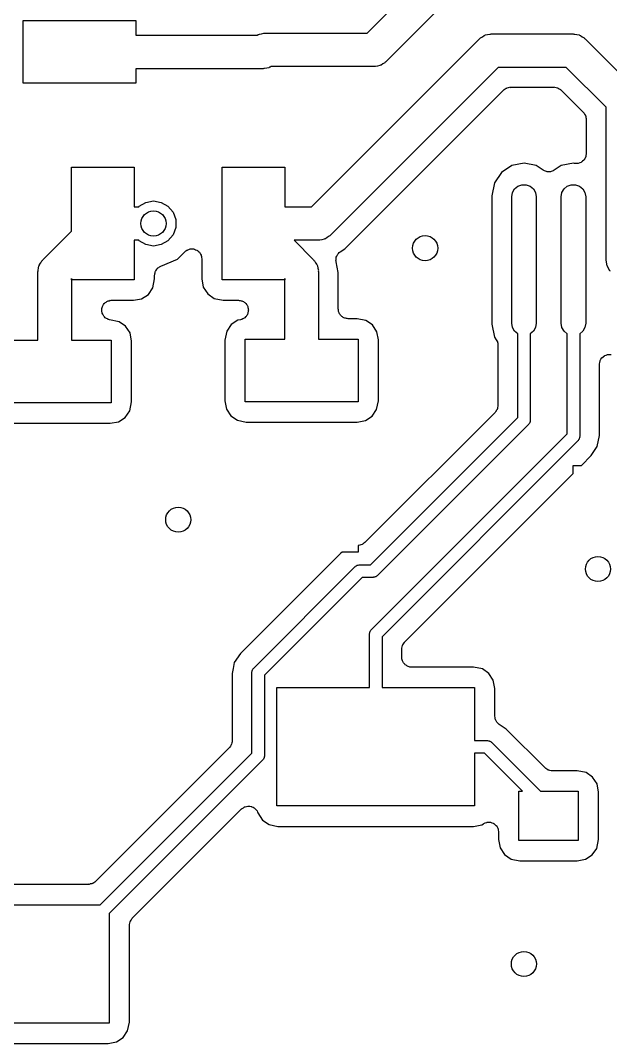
# Model space of a CAD drawing. Extents: x 85 to 210, y -138 to -65.
# Drawn here: x 90.9 to 96.88, y -111.81 to -101.44 of the extents above; entities that cross this region are included whole.
import ezdxf

# ---------------------------------------------------------------- set-up
doc = ezdxf.new("R2010")
doc.units = 0
doc.header["$MEASUREMENT"] = 0
doc.layers.add('BLACK', color=7, linetype='CONTINUOUS')

msp = doc.modelspace()

# ---------------------------------------------------------------- linework, layer by layer
at = {"layer": 'Black'}
for p, q in [((94.4116, -101.571), (94.9033, -101.08)), ((90.9285, -102.079), (90.9285, -101.444)), ((90.9285, -101.444), (92.0715, -101.444)), ((92.0715, -101.444), (92.0715, -101.592)), ((95.0939, -101.37), (94.6023, -101.862)), ((92.0715, -101.592), (93.3016, -101.592)), ((93.3016, -101.592), (93.3082, -101.587)), ((93.3082, -101.587), (93.3154, -101.585)), ((93.3154, -101.585), (93.3219, -101.582)), ((93.3219, -101.582), (93.3438, -101.578)), ((93.3438, -101.578), (93.3652, -101.572)), ((93.3652, -101.572), (93.3727, -101.573)), ((93.3727, -101.573), (93.3801, -101.571)), ((93.3801, -101.571), (94.4116, -101.571)), ((93.8491, -103.33), (95.5493, -101.63)), ((95.5493, -101.63), (95.5554, -101.626)), ((95.5554, -101.626), (95.5602, -101.62)), ((95.5602, -101.62), (95.5795, -101.609)), ((95.5795, -101.609), (95.5977, -101.596)), ((95.5977, -101.596), (95.6049, -101.594)), ((95.6049, -101.594), (95.6114, -101.59)), ((95.6114, -101.59), (95.6332, -101.586)), ((95.6332, -101.586), (95.6547, -101.581)), ((95.6547, -101.581), (95.6621, -101.581)), ((95.6621, -101.581), (95.6695, -101.58)), ((95.6695, -101.58), (96.5, -101.58)), ((96.5, -101.58), (96.5074, -101.581)), ((96.5074, -101.581), (96.5148, -101.581)), ((96.5148, -101.581), (96.5363, -101.586)), ((96.5363, -101.586), (96.5581, -101.59)), ((96.5581, -101.59), (96.5646, -101.594)), ((96.5646, -101.594), (96.5718, -101.596)), ((96.5718, -101.596), (96.59, -101.609)), ((96.59, -101.609), (96.6093, -101.62)), ((96.6093, -101.62), (96.6141, -101.626)), ((96.6141, -101.626), (96.6202, -101.63)), ((96.6202, -101.63), (97.1223, -102.132)), ((94.6023, -101.862), (94.5961, -101.866)), ((93.3595, -101.932), (92.0715, -101.932)), ((92.0715, -101.932), (92.0715, -102.079)), ((93.3668, -101.931), (93.3595, -101.932)), ((93.3743, -101.931), (93.3668, -101.931)), ((93.3957, -101.926), (93.3743, -101.931)), ((93.4176, -101.922), (93.3957, -101.926)), ((93.4241, -101.918), (93.4176, -101.922)), ((93.4313, -101.916), (93.4241, -101.918)), ((93.438, -101.911), (93.4313, -101.916)), ((94.4821, -101.911), (93.438, -101.911)), ((95.7399, -101.92), (94.0397, -103.62)), ((94.4894, -101.91), (94.4821, -101.911)), ((94.4969, -101.911), (94.4894, -101.91)), ((94.5183, -101.905), (94.4969, -101.911)), ((94.5402, -101.901), (94.5183, -101.905)), ((94.5467, -101.897), (94.5402, -101.901)), ((94.5539, -101.895), (94.5467, -101.897)), ((94.5721, -101.883), (94.5539, -101.895)), ((94.5913, -101.872), (94.5721, -101.883)), ((94.5961, -101.866), (94.5913, -101.872)), ((96.4296, -101.92), (95.7399, -101.92)), ((96.8321, -102.323), (96.4296, -101.92)), ((92.0715, -102.079), (90.9285, -102.079)), ((94.1881, -103.755), (95.7935, -102.149)), ((95.7935, -102.149), (95.7971, -102.147)), ((95.7971, -102.147), (95.7999, -102.143)), ((95.7999, -102.143), (95.8112, -102.137)), ((95.8112, -102.137), (95.8219, -102.129)), ((95.8219, -102.129), (95.8262, -102.128)), ((95.8262, -102.128), (95.83, -102.126)), ((95.83, -102.126), (95.8428, -102.124)), ((95.8428, -102.124), (95.8555, -102.12)), ((95.8555, -102.12), (95.8598, -102.121)), ((95.8598, -102.121), (95.8642, -102.12)), ((95.8642, -102.12), (96.3053, -102.12)), ((96.3053, -102.12), (96.3097, -102.121)), ((96.3097, -102.121), (96.314, -102.12)), ((96.314, -102.12), (96.3267, -102.124)), ((96.3267, -102.124), (96.3395, -102.126)), ((96.3395, -102.126), (96.3433, -102.128)), ((96.3433, -102.128), (96.3476, -102.129)), ((96.3476, -102.129), (96.3583, -102.137)), ((96.3583, -102.137), (96.3696, -102.143)), ((96.3696, -102.143), (96.3724, -102.147)), ((96.3724, -102.147), (96.376, -102.149)), ((96.376, -102.149), (96.6028, -102.376)), ((96.6028, -102.376), (96.6053, -102.38)), ((96.6053, -102.38), (96.6087, -102.383)), ((96.8321, -103.87), (96.8321, -102.323)), ((96.6087, -102.383), (96.6152, -102.394)), ((96.6152, -102.394), (96.6227, -102.405)), ((96.6227, -102.405), (96.6239, -102.409)), ((96.6239, -102.409), (96.6261, -102.413)), ((96.6261, -102.413), (96.6283, -102.425)), ((96.6283, -102.425), (96.6317, -102.438)), ((96.6317, -102.438), (96.6313, -102.442)), ((96.6313, -102.442), (96.6321, -102.447)), ((96.6321, -102.447), (96.6321, -102.793)), ((96.6321, -102.795), (96.6289, -102.811)), ((96.6321, -102.793), (96.6319, -102.794)), ((96.6319, -102.794), (96.6321, -102.795)), ((96.0013, -102.889), (95.8779, -102.914)), ((96.1248, -102.914), (96.0013, -102.889)), ((96.5017, -102.889), (96.3783, -102.914)), ((96.5126, -102.891), (96.5017, -102.889)), ((96.5137, -102.891), (96.5126, -102.891)), ((96.5147, -102.892), (96.5137, -102.891)), ((96.5311, -102.892), (96.5147, -102.892)), ((96.5473, -102.892), (96.5311, -102.892)), ((96.5484, -102.892), (96.5473, -102.892)), ((96.5495, -102.892), (96.5484, -102.892)), ((96.5648, -102.886), (96.5495, -102.892)), ((96.5802, -102.881), (96.5648, -102.886)), ((96.5811, -102.88), (96.5802, -102.881)), ((96.5821, -102.88), (96.5811, -102.88)), ((96.5946, -102.869), (96.5821, -102.88)), ((96.6073, -102.859), (96.5946, -102.869)), ((96.6079, -102.858), (96.6073, -102.859)), ((96.6087, -102.857), (96.6079, -102.858)), ((96.6168, -102.843), (96.6087, -102.857)), ((96.6253, -102.829), (96.6168, -102.843)), ((96.6255, -102.828), (96.6253, -102.829)), ((96.6261, -102.827), (96.6255, -102.828)), ((96.6289, -102.811), (96.6261, -102.827)), ((91.4205, -103.577), (91.4205, -102.928)), ((91.4205, -102.928), (92.0555, -102.928)), ((92.0555, -102.928), (92.0555, -103.33)), ((92.9445, -104.072), (92.9445, -102.928)), ((92.9445, -102.928), (93.5795, -102.928)), ((93.5795, -102.928), (93.5795, -103.33)), ((95.7733, -102.984), (95.7034, -103.088)), ((95.8779, -102.914), (95.7733, -102.984)), ((96.196, -102.961), (96.1248, -102.914)), ((96.202, -102.964), (96.196, -102.961)), ((96.2073, -102.968), (96.202, -102.964)), ((96.2178, -102.971), (96.2073, -102.968)), ((96.2278, -102.975), (96.2178, -102.971)), ((96.2343, -102.976), (96.2278, -102.975)), ((96.2406, -102.977), (96.2343, -102.976)), ((96.2515, -102.977), (96.2406, -102.977)), ((96.2624, -102.977), (96.2515, -102.977)), ((96.2687, -102.976), (96.2624, -102.977)), ((96.2753, -102.975), (96.2687, -102.976)), ((96.2853, -102.971), (96.2753, -102.975)), ((96.2958, -102.968), (96.2853, -102.971)), ((96.3011, -102.964), (96.2958, -102.968)), ((96.3071, -102.961), (96.3011, -102.964)), ((96.3783, -102.914), (96.3071, -102.961)), ((95.7034, -103.088), (95.6769, -103.221)), ((95.8769, -103.229), (95.8844, -103.187)), ((95.8844, -103.187), (95.906, -103.149)), ((95.906, -103.149), (95.9391, -103.122)), ((95.9391, -103.122), (95.9797, -103.107)), ((95.9797, -103.107), (96.023, -103.107)), ((96.023, -103.107), (96.0636, -103.122)), ((96.0636, -103.122), (96.0967, -103.149)), ((96.0967, -103.149), (96.1183, -103.187)), ((96.1183, -103.187), (96.1258, -103.229)), ((96.3773, -103.229), (96.3848, -103.187)), ((96.3848, -103.187), (96.4064, -103.149)), ((96.4064, -103.149), (96.4395, -103.122)), ((96.4395, -103.122), (96.4801, -103.107)), ((96.4801, -103.107), (96.5233, -103.107)), ((96.5233, -103.107), (96.5639, -103.122)), ((96.5639, -103.122), (96.5971, -103.149)), ((96.5971, -103.149), (96.6187, -103.187)), ((96.6187, -103.187), (96.6262, -103.229)), ((92.1035, -103.325), (92.1721, -103.286)), ((92.1721, -103.286), (92.25, -103.272)), ((92.25, -103.272), (92.3279, -103.286)), ((92.3279, -103.286), (92.3965, -103.325)), ((95.6769, -103.221), (95.6769, -104.518)), ((95.8769, -104.51), (95.8769, -103.229)), ((96.1258, -103.229), (96.1258, -104.51)), ((96.3773, -104.51), (96.3773, -103.229)), ((96.6262, -103.229), (96.6262, -104.51)), ((92.0555, -103.33), (92.0997, -103.33)), ((92.0997, -103.33), (92.1035, -103.325)), ((92.3965, -103.325), (92.4473, -103.386)), ((92.4473, -103.386), (92.4744, -103.46)), ((93.5795, -103.33), (93.8491, -103.33)), ((92.4744, -103.46), (92.4744, -103.54)), ((91.1298, -103.868), (91.4205, -103.577)), ((92.4473, -103.614), (92.3965, -103.675)), ((92.4744, -103.54), (92.4473, -103.614)), ((94.0336, -103.624), (94.0288, -103.63)), ((94.0397, -103.62), (94.0336, -103.624)), ((92.0997, -103.67), (92.0555, -103.67)), ((92.0555, -103.67), (92.0555, -104.072)), ((92.1035, -103.675), (92.0997, -103.67)), ((92.1721, -103.714), (92.1035, -103.675)), ((92.25, -103.728), (92.1721, -103.714)), ((92.3279, -103.714), (92.25, -103.728)), ((92.3965, -103.675), (92.3279, -103.714)), ((93.9195, -103.67), (93.6724, -103.67)), ((93.6724, -103.67), (93.8702, -103.868)), ((93.9269, -103.669), (93.9195, -103.67)), ((93.9343, -103.669), (93.9269, -103.669)), ((93.9558, -103.664), (93.9343, -103.669)), ((93.9776, -103.66), (93.9558, -103.664)), ((93.9841, -103.656), (93.9776, -103.66)), ((93.9913, -103.654), (93.9841, -103.656)), ((94.0095, -103.641), (93.9913, -103.654)), ((94.0288, -103.63), (94.0095, -103.641)), ((92.4916, -103.862), (92.568, -103.786)), ((92.568, -103.786), (92.5786, -103.778)), ((92.5786, -103.778), (92.5886, -103.77)), ((92.5886, -103.77), (92.5928, -103.769)), ((92.5928, -103.769), (92.5964, -103.766)), ((92.5964, -103.766), (92.609, -103.763)), ((92.609, -103.763), (92.6213, -103.758)), ((92.6213, -103.758), (92.6257, -103.758)), ((92.6257, -103.758), (92.63, -103.757)), ((92.63, -103.757), (92.643, -103.758)), ((92.643, -103.758), (92.656, -103.758)), ((92.656, -103.758), (92.6602, -103.76)), ((92.6602, -103.76), (92.6646, -103.76)), ((92.6646, -103.76), (92.6764, -103.766)), ((92.6764, -103.766), (92.6886, -103.77)), ((92.6886, -103.77), (92.692, -103.773)), ((92.692, -103.773), (92.6961, -103.775)), ((92.6961, -103.775), (92.7053, -103.784)), ((92.7053, -103.784), (92.7152, -103.792)), ((92.7152, -103.792), (92.7174, -103.796)), ((92.7174, -103.796), (92.7206, -103.799)), ((92.7206, -103.799), (92.7261, -103.811)), ((92.7261, -103.811), (92.7326, -103.822)), ((92.7326, -103.822), (92.7334, -103.827)), ((92.7334, -103.827), (92.7352, -103.831)), ((92.7352, -103.831), (92.7364, -103.844)), ((94.1004, -103.841), (94.1052, -103.832)), ((94.1052, -103.832), (94.1087, -103.821)), ((94.1087, -103.821), (94.1128, -103.816)), ((94.1128, -103.816), (94.1158, -103.81)), ((94.1158, -103.81), (94.1236, -103.803)), ((94.1236, -103.803), (94.1305, -103.794)), ((94.1305, -103.794), (94.1361, -103.791)), ((94.1361, -103.791), (94.1408, -103.786)), ((94.1408, -103.786), (94.1881, -103.755)), ((91.0864, -103.952), (91.0903, -103.93)), ((91.0903, -103.93), (91.094, -103.923)), ((91.094, -103.923), (91.0959, -103.916)), ((91.0959, -103.916), (91.1087, -103.898)), ((91.1087, -103.898), (91.1198, -103.879)), ((91.1198, -103.879), (91.1255, -103.874)), ((91.1255, -103.874), (91.1298, -103.868)), ((92.3114, -103.938), (92.3176, -103.935)), ((92.3176, -103.935), (92.3232, -103.932)), ((92.3232, -103.932), (92.4916, -103.862)), ((92.7364, -103.844), (92.7386, -103.857)), ((92.7386, -103.857), (92.7386, -104.062)), ((93.8702, -103.868), (93.8745, -103.874)), ((93.8745, -103.874), (93.8802, -103.879)), ((93.8802, -103.879), (93.8913, -103.898)), ((93.8913, -103.898), (93.9041, -103.916)), ((93.9041, -103.916), (93.906, -103.923)), ((93.906, -103.923), (93.9097, -103.93)), ((93.9097, -103.93), (93.9136, -103.952)), ((94.0966, -103.876), (94.0978, -103.865)), ((94.0982, -103.882), (94.0966, -103.876)), ((94.0976, -103.854), (94.0997, -103.848)), ((94.0978, -103.865), (94.0976, -103.854)), ((94.0983, -103.889), (94.0982, -103.882)), ((94.12, -103.998), (94.0983, -103.889)), ((94.0997, -103.848), (94.1004, -103.841)), ((96.8424, -103.928), (96.8321, -103.87)), ((96.8719, -103.979), (96.8424, -103.928)), ((91.08, -103.988), (91.0813, -103.981)), ((91.08, -104.682), (91.08, -103.988)), ((91.0806, -103.973), (91.0864, -103.952)), ((91.0813, -103.981), (91.0806, -103.973)), ((92.2614, -104.024), (92.2625, -104.018)), ((92.2614, -104.061), (92.2614, -104.024)), ((92.2622, -104.011), (92.2655, -104.001)), ((92.2625, -104.018), (92.2622, -104.011)), ((92.2655, -104.001), (92.2674, -103.99)), ((92.2674, -103.99), (92.2707, -103.984)), ((92.2707, -103.984), (92.2727, -103.978)), ((92.2727, -103.978), (92.2793, -103.969)), ((92.2793, -103.969), (92.2848, -103.96)), ((92.2848, -103.96), (92.2898, -103.956)), ((92.2898, -103.956), (92.2939, -103.95)), ((92.2939, -103.95), (92.303, -103.945)), ((92.303, -103.945), (92.3114, -103.938)), ((93.9136, -103.952), (93.9194, -103.973)), ((93.9194, -103.973), (93.9187, -103.981)), ((93.9187, -103.981), (93.92, -103.988)), ((93.92, -103.988), (93.92, -104.67)), ((94.12, -104.365), (94.12, -103.998)), ((96.8776, -103.984), (96.8719, -103.979)), ((91.4205, -104.058), (91.42, -104.058)), ((91.42, -104.058), (91.42, -104.682)), ((91.4205, -104.072), (91.4205, -104.058)), ((92.0555, -104.072), (91.4205, -104.072)), ((92.2433, -104.151), (92.2614, -104.061)), ((92.7386, -104.062), (92.7542, -104.145)), ((93.5795, -104.072), (92.9445, -104.072)), ((93.58, -104.058), (93.5795, -104.058)), ((93.5795, -104.058), (93.5795, -104.072)), ((93.58, -104.67), (93.58, -104.058)), ((92.129, -104.262), (92.1976, -104.218)), ((92.1976, -104.218), (92.2433, -104.151)), ((92.7542, -104.145), (92.7984, -104.214)), ((92.7984, -104.214), (92.8652, -104.259)), ((91.7302, -104.351), (91.7321, -104.341)), ((91.7321, -104.341), (91.7361, -104.334)), ((91.7361, -104.334), (91.7386, -104.327)), ((91.7386, -104.327), (91.745, -104.32)), ((91.745, -104.32), (91.7503, -104.311)), ((91.7503, -104.311), (91.7561, -104.307)), ((91.7561, -104.307), (91.7609, -104.301)), ((91.7609, -104.301), (91.7696, -104.296)), ((91.7696, -104.296), (91.7774, -104.29)), ((91.7774, -104.29), (91.7845, -104.287)), ((91.7845, -104.287), (91.791, -104.283)), ((91.791, -104.283), (91.8009, -104.282)), ((91.8009, -104.282), (91.8104, -104.278)), ((91.8104, -104.278), (91.8178, -104.279)), ((91.8178, -104.279), (91.8252, -104.277)), ((91.8252, -104.277), (92.0462, -104.277)), ((92.0462, -104.277), (92.129, -104.262)), ((92.8652, -104.259), (92.9545, -104.277)), ((92.9545, -104.277), (93.1107, -104.277)), ((93.1107, -104.277), (93.1188, -104.279)), ((93.1188, -104.279), (93.127, -104.279)), ((93.127, -104.279), (93.1357, -104.282)), ((93.1357, -104.282), (93.1449, -104.283)), ((93.1449, -104.283), (93.152, -104.287)), ((93.152, -104.287), (93.1597, -104.29)), ((93.1597, -104.29), (93.1669, -104.296)), ((93.1669, -104.296), (93.175, -104.301)), ((93.175, -104.301), (93.1803, -104.307)), ((93.1803, -104.307), (93.1866, -104.312)), ((93.1866, -104.312), (93.1913, -104.32)), ((93.1913, -104.32), (93.1973, -104.327)), ((93.1973, -104.327), (93.2001, -104.335)), ((93.2001, -104.335), (93.2043, -104.342)), ((93.2043, -104.342), (93.206, -104.351)), ((91.7253, -104.375), (91.7267, -104.368)), ((91.7267, -104.385), (91.7253, -104.375)), ((91.7267, -104.36), (91.7302, -104.351)), ((91.7267, -104.368), (91.7267, -104.36)), ((91.7267, -104.395), (91.7267, -104.385)), ((91.7293, -104.402), (91.7267, -104.395)), ((91.7304, -104.409), (91.7293, -104.402)), ((91.7352, -104.418), (91.7304, -104.409)), ((91.7386, -104.427), (91.7352, -104.418)), ((91.7434, -104.433), (91.7386, -104.427)), ((91.747, -104.44), (91.7434, -104.433)), ((91.7545, -104.446), (91.747, -104.44)), ((91.7609, -104.454), (91.7545, -104.446)), ((93.181, -104.447), (93.175, -104.454)), ((93.1881, -104.441), (93.181, -104.447)), ((93.1921, -104.434), (93.1881, -104.441)), ((93.1973, -104.427), (93.1921, -104.434)), ((93.2005, -104.419), (93.1973, -104.427)), ((93.2051, -104.41), (93.2005, -104.419)), ((93.2064, -104.402), (93.2051, -104.41)), ((93.206, -104.351), (93.2092, -104.36)), ((93.2092, -104.395), (93.2064, -104.402)), ((93.2092, -104.36), (93.2092, -104.368)), ((93.2092, -104.368), (93.2107, -104.376)), ((93.2107, -104.376), (93.2092, -104.385)), ((93.2092, -104.385), (93.2092, -104.395)), ((94.1215, -104.373), (94.12, -104.365)), ((94.1215, -104.382), (94.1215, -104.373)), ((94.1245, -104.39), (94.1215, -104.382)), ((94.126, -104.399), (94.1245, -104.39)), ((94.1304, -104.406), (94.126, -104.399)), ((94.1334, -104.415), (94.1304, -104.406)), ((94.139, -104.421), (94.1334, -104.415)), ((94.1434, -104.429), (94.139, -104.421)), ((94.1501, -104.435), (94.1434, -104.429)), ((94.1557, -104.441), (94.1501, -104.435)), ((94.1633, -104.446), (94.1557, -104.441)), ((94.17, -104.451), (94.1633, -104.446)), ((94.1782, -104.454), (94.17, -104.451)), ((91.7674, -104.458), (91.7609, -104.454)), ((91.7731, -104.463), (91.7674, -104.458)), ((91.7824, -104.466), (91.7731, -104.463)), ((91.791, -104.471), (91.7824, -104.466)), ((91.7984, -104.473), (91.791, -104.471)), ((91.8054, -104.475), (91.7984, -104.473)), ((91.9008, -104.495), (91.8054, -104.475)), ((91.9676, -104.54), (91.9008, -104.495)), ((92.0118, -104.609), (91.9676, -104.54)), ((93.0364, -104.524), (92.9907, -104.591)), ((93.105, -104.48), (93.0364, -104.524)), ((93.1292, -104.476), (93.105, -104.48)), ((93.1369, -104.473), (93.1292, -104.476)), ((93.1449, -104.471), (93.1369, -104.473)), ((93.153, -104.467), (93.1449, -104.471)), ((93.1617, -104.463), (93.153, -104.467)), ((93.1679, -104.458), (93.1617, -104.463)), ((93.175, -104.454), (93.1679, -104.458)), ((94.1858, -104.459), (94.1782, -104.454)), ((94.1944, -104.46), (94.1858, -104.459)), ((94.2026, -104.463), (94.1944, -104.46)), ((94.2114, -104.463), (94.2026, -104.463)), ((94.22, -104.465), (94.2114, -104.463)), ((94.3115, -104.465), (94.22, -104.465)), ((94.4008, -104.483), (94.3115, -104.465)), ((94.4676, -104.528), (94.4008, -104.483)), ((94.5118, -104.597), (94.4676, -104.528)), ((95.6769, -104.518), (95.7034, -104.652)), ((95.8844, -104.553), (95.8769, -104.51)), ((95.906, -104.59), (95.8844, -104.553)), ((96.1183, -104.553), (96.0967, -104.59)), ((96.1258, -104.51), (96.1183, -104.553)), ((96.3848, -104.553), (96.3773, -104.51)), ((96.4064, -104.59), (96.3848, -104.553)), ((96.6187, -104.553), (96.5971, -104.59)), ((96.6262, -104.51), (96.6187, -104.553)), ((92.0274, -104.692), (92.0118, -104.609)), ((92.9907, -104.591), (92.9726, -104.681)), ((94.5274, -104.68), (94.5118, -104.597)), ((95.7034, -104.652), (95.721, -104.678)), ((95.9378, -104.617), (95.906, -104.59)), ((95.9378, -104.759), (95.9378, -104.617)), ((96.0967, -104.59), (96.0648, -104.617)), ((96.0648, -104.617), (96.0648, -104.759)), ((96.4382, -104.617), (96.4064, -104.59)), ((96.4382, -104.759), (96.4382, -104.617)), ((96.5971, -104.59), (96.5652, -104.617)), ((96.5652, -104.617), (96.5652, -104.759)), ((90.6785, -104.682), (91.08, -104.682)), ((91.42, -104.682), (91.8215, -104.682)), ((91.8215, -104.682), (91.8215, -105.317)), ((92.0274, -105.307), (92.0274, -104.692)), ((92.9726, -104.681), (92.9726, -105.296)), ((93.1785, -105.305), (93.1785, -104.67)), ((93.1785, -104.67), (93.58, -104.67)), ((93.92, -104.67), (94.3215, -104.67)), ((94.3215, -104.67), (94.3215, -105.305)), ((94.5274, -105.295), (94.5274, -104.68)), ((95.721, -104.678), (95.7258, -104.689)), ((95.7258, -104.689), (95.7318, -104.699)), ((95.7318, -104.699), (95.7328, -104.705)), ((95.7328, -104.705), (95.735, -104.71)), ((95.735, -104.71), (95.7358, -104.722)), ((95.7358, -104.722), (95.7378, -104.734)), ((95.7378, -104.734), (95.7378, -105.342)), ((95.9378, -105.466), (95.9378, -104.759)), ((96.0648, -104.759), (96.0648, -105.493)), ((96.4382, -105.631), (96.4382, -104.759)), ((96.5652, -104.759), (96.5652, -105.658)), ((96.7805, -104.875), (96.7886, -104.861)), ((96.7886, -104.861), (96.7895, -104.861)), ((96.7895, -104.861), (96.79, -104.86)), ((96.79, -104.86), (96.8027, -104.849)), ((96.8027, -104.849), (96.8152, -104.839)), ((96.8152, -104.839), (96.8163, -104.839)), ((96.8163, -104.839), (96.8171, -104.838)), ((96.8171, -104.838), (96.8325, -104.833)), ((96.8325, -104.833), (96.8479, -104.827)), ((96.8479, -104.827), (96.849, -104.827)), ((96.849, -104.827), (96.85, -104.827)), ((96.85, -104.827), (96.8663, -104.827)), ((96.8663, -104.827), (96.8826, -104.827)), ((96.7652, -104.923), (96.7684, -104.907)), ((96.7654, -104.924), (96.7652, -104.923)), ((96.7652, -104.926), (96.7654, -104.924)), ((96.7652, -105.648), (96.7652, -104.926)), ((96.7684, -104.907), (96.7713, -104.891)), ((96.7713, -104.891), (96.7718, -104.89)), ((96.7718, -104.89), (96.772, -104.889)), ((96.772, -104.889), (96.7805, -104.875)), ((91.8215, -105.317), (90.6785, -105.317)), ((92.0093, -105.397), (92.0274, -105.307)), ((92.9726, -105.296), (92.9882, -105.379)), ((92.9882, -105.379), (93.0324, -105.448)), ((94.3215, -105.305), (93.1785, -105.305)), ((94.4636, -105.452), (94.5093, -105.385)), ((94.5093, -105.385), (94.5274, -105.295)), ((95.7285, -105.384), (95.721, -105.395)), ((95.7296, -105.38), (95.7285, -105.384)), ((95.7318, -105.376), (95.7296, -105.38)), ((95.7341, -105.363), (95.7318, -105.376)), ((95.7375, -105.351), (95.7341, -105.363)), ((95.7378, -105.342), (95.7371, -105.346)), ((95.7371, -105.346), (95.7375, -105.351)), ((91.895, -105.508), (91.9636, -105.464)), ((91.9636, -105.464), (92.0093, -105.397)), ((93.0324, -105.448), (93.0992, -105.493)), ((95.7086, -105.413), (94.3906, -106.731)), ((94.395, -105.496), (94.4636, -105.452)), ((94.4476, -106.957), (95.9378, -105.466)), ((95.7111, -105.409), (95.7086, -105.413)), ((95.7144, -105.406), (95.7111, -105.409)), ((95.721, -105.395), (95.7144, -105.406)), ((90.6885, -105.523), (91.8122, -105.523)), ((91.8122, -105.523), (91.895, -105.508)), ((93.0992, -105.493), (93.1885, -105.511)), ((93.1885, -105.511), (94.3122, -105.511)), ((94.3122, -105.511), (94.395, -105.496)), ((96.0462, -105.537), (94.5188, -107.065)), ((96.0478, -105.535), (96.0462, -105.537)), ((96.05, -105.533), (96.0478, -105.535)), ((96.0541, -105.526), (96.05, -105.533)), ((96.0589, -105.519), (96.0541, -105.526)), ((96.0596, -105.517), (96.0589, -105.519)), ((96.061, -105.514), (96.0596, -105.517)), ((96.0624, -105.506), (96.061, -105.514)), ((96.0646, -105.498), (96.0624, -105.506)), ((96.0648, -105.493), (96.0644, -105.495)), ((96.0644, -105.495), (96.0646, -105.498)), ((94.4551, -107.615), (96.4382, -105.631)), ((96.5545, -105.691), (96.5504, -105.699)), ((96.5593, -105.685), (96.5545, -105.691)), ((96.56, -105.682), (96.5593, -105.685)), ((96.5614, -105.679), (96.56, -105.682)), ((96.5628, -105.671), (96.5614, -105.679)), ((96.565, -105.663), (96.5628, -105.671)), ((96.5652, -105.658), (96.5647, -105.661)), ((96.5647, -105.661), (96.565, -105.663)), ((96.7434, -105.758), (96.7652, -105.648)), ((96.5466, -105.703), (94.5635, -107.686)), ((96.5482, -105.7), (96.5466, -105.703)), ((96.5504, -105.699), (96.5482, -105.7)), ((96.6811, -105.851), (96.7434, -105.758)), ((96.5821, -105.95), (96.6811, -105.851)), ((96.5, -106.032), (96.5, -105.95)), ((96.5, -105.95), (96.5821, -105.95)), ((94.7928, -107.739), (96.5, -106.032)), ((94.3906, -106.731), (94.3808, -106.738)), ((94.1605, -106.829), (94.1438, -106.841)), ((94.3215, -106.829), (94.1605, -106.829)), ((94.3394, -106.758), (94.3215, -106.762)), ((94.3215, -106.762), (94.3215, -106.829)), ((94.3506, -106.754), (94.3394, -106.758)), ((94.3622, -106.751), (94.3506, -106.754)), ((94.3667, -106.747), (94.3622, -106.751)), ((94.3718, -106.745), (94.3667, -106.747)), ((94.3808, -106.738), (94.3718, -106.745)), ((94.1438, -106.841), (93.1301, -107.854)), ((93.2646, -108.003), (94.2922, -106.975)), ((94.2922, -106.975), (94.2945, -106.973)), ((94.2945, -106.973), (94.2963, -106.971)), ((94.2963, -106.971), (94.3035, -106.967)), ((94.3035, -106.967), (94.3103, -106.962)), ((94.3103, -106.962), (94.313, -106.962)), ((94.313, -106.962), (94.3154, -106.96)), ((94.3154, -106.96), (94.3235, -106.959)), ((94.3235, -106.959), (94.3316, -106.957)), ((94.3316, -106.957), (94.3343, -106.957)), ((94.3343, -106.957), (94.3371, -106.957)), ((94.3371, -106.957), (94.4476, -106.957)), ((94.3634, -107.084), (93.373, -108.074)), ((94.4739, -107.084), (94.3634, -107.084)), ((94.4767, -107.083), (94.4739, -107.084)), ((94.4794, -107.083), (94.4767, -107.083)), ((94.4874, -107.081), (94.4794, -107.083)), ((94.4956, -107.08), (94.4874, -107.081)), ((94.498, -107.078), (94.4956, -107.08)), ((94.5007, -107.078), (94.498, -107.078)), ((94.5075, -107.073), (94.5007, -107.078)), ((94.5147, -107.069), (94.5075, -107.073)), ((94.5165, -107.067), (94.5147, -107.069)), ((94.5188, -107.065), (94.5165, -107.067)), ((94.4365, -107.659), (94.437, -107.657)), ((94.4365, -108.2), (94.4365, -107.659)), ((94.4367, -107.654), (94.4389, -107.646)), ((94.437, -107.657), (94.4367, -107.654)), ((94.4389, -107.646), (94.4403, -107.638)), ((94.4403, -107.638), (94.4417, -107.635)), ((94.4417, -107.635), (94.4424, -107.633)), ((94.4424, -107.633), (94.4472, -107.626)), ((94.4472, -107.626), (94.4514, -107.619)), ((94.4514, -107.619), (94.4535, -107.617)), ((94.4535, -107.617), (94.4551, -107.615)), ((94.5635, -107.686), (94.5635, -108.2)), ((94.7717, -107.772), (94.7729, -107.768)), ((94.7729, -107.768), (94.7804, -107.757)), ((94.7804, -107.757), (94.7869, -107.746)), ((94.7869, -107.746), (94.7903, -107.743)), ((94.7903, -107.743), (94.7928, -107.739)), ((93.1301, -107.854), (93.0679, -107.948)), ((94.7635, -107.81), (94.7643, -107.806)), ((94.7635, -107.894), (94.7635, -107.81)), ((94.7639, -107.801), (94.7673, -107.789)), ((94.7643, -107.806), (94.7639, -107.801)), ((94.7673, -107.789), (94.7695, -107.776)), ((94.7695, -107.776), (94.7717, -107.772)), ((93.0679, -107.948), (93.0557, -108.009)), ((94.765, -107.903), (94.7635, -107.894)), ((94.765, -107.911), (94.765, -107.903)), ((94.768, -107.92), (94.765, -107.911)), ((94.7695, -107.928), (94.768, -107.92)), ((94.7739, -107.936), (94.7695, -107.928)), ((94.7769, -107.944), (94.7739, -107.936)), ((94.7825, -107.951), (94.7769, -107.944)), ((94.7869, -107.958), (94.7825, -107.951)), ((94.7936, -107.964), (94.7869, -107.958)), ((94.7992, -107.971), (94.7936, -107.964)), ((94.8068, -107.975), (94.7992, -107.971)), ((94.8135, -107.981), (94.8068, -107.975)), ((93.0557, -108.009), (93.046, -108.057)), ((93.046, -108.057), (93.046, -108.74)), ((93.0557, -108.009), (93.0557, -108.009)), ((93.246, -108.048), (93.2465, -108.045)), ((93.246, -108.864), (93.246, -108.048)), ((93.2462, -108.042), (93.2484, -108.034)), ((93.2465, -108.045), (93.2462, -108.042)), ((93.2484, -108.034), (93.2498, -108.026)), ((93.2498, -108.026), (93.2512, -108.023)), ((93.2512, -108.023), (93.2519, -108.021)), ((93.2519, -108.021), (93.2567, -108.014)), ((93.2567, -108.014), (93.2609, -108.007)), ((93.2609, -108.007), (93.263, -108.005)), ((93.263, -108.005), (93.2646, -108.003)), ((93.373, -108.074), (93.373, -108.891)), ((94.8217, -107.984), (94.8135, -107.981)), ((94.8293, -107.988), (94.8217, -107.984)), ((94.8379, -107.99), (94.8293, -107.988)), ((94.8461, -107.993), (94.8379, -107.99)), ((94.8549, -107.993), (94.8461, -107.993)), ((94.8635, -107.994), (94.8549, -107.993)), ((95.49, -107.994), (94.8635, -107.994)), ((95.5793, -108.012), (95.49, -107.994)), ((95.6461, -108.058), (95.5793, -108.012)), ((95.6903, -108.127), (95.6461, -108.058)), ((95.7059, -108.209), (95.6903, -108.127)), ((93.5, -109.4), (93.5, -108.2)), ((93.5, -108.2), (94.4365, -108.2)), ((94.5635, -108.2), (95.5, -108.2)), ((95.5, -108.2), (95.5, -108.736)), ((95.7059, -108.491), (95.7059, -108.209)), ((95.7083, -108.505), (95.7059, -108.491)), ((95.7099, -108.519), (95.7083, -108.505)), ((95.7113, -108.522), (95.7099, -108.519)), ((95.7119, -108.525), (95.7113, -108.522)), ((95.719, -108.537), (95.7119, -108.525)), ((95.7252, -108.55), (95.719, -108.537)), ((95.7276, -108.552), (95.7252, -108.55)), ((95.7293, -108.555), (95.7276, -108.552)), ((95.7401, -108.564), (95.7293, -108.555)), ((95.7503, -108.574), (95.7401, -108.564)), ((95.8203, -108.621), (95.7503, -108.574)), ((96.2145, -109.015), (95.8203, -108.621)), ((93.0226, -108.804), (93.0192, -108.807)), ((93.0291, -108.793), (93.0226, -108.804)), ((93.0366, -108.782), (93.0291, -108.793)), ((93.0378, -108.778), (93.0366, -108.782)), ((93.04, -108.774), (93.0378, -108.778)), ((93.0422, -108.761), (93.04, -108.774)), ((93.0456, -108.749), (93.0422, -108.761)), ((93.046, -108.74), (93.0452, -108.744)), ((93.0452, -108.744), (93.0456, -108.749)), ((95.5, -108.736), (95.627, -108.736)), ((95.627, -108.736), (95.6298, -108.737)), ((95.6298, -108.737), (95.6325, -108.737)), ((95.6325, -108.737), (95.6405, -108.739)), ((95.6405, -108.739), (95.6487, -108.74)), ((95.6487, -108.74), (95.6511, -108.742)), ((95.6511, -108.742), (95.6538, -108.742)), ((95.6538, -108.742), (95.6606, -108.747)), ((95.6606, -108.747), (95.6678, -108.751)), ((95.6678, -108.751), (95.6696, -108.753)), ((95.6696, -108.753), (95.6719, -108.755)), ((95.6719, -108.755), (96.1668, -109.25)), ((93.0167, -108.811), (91.6625, -110.165)), ((91.7102, -110.4), (93.246, -108.864)), ((93.0192, -108.807), (93.0167, -108.811)), ((93.3706, -108.904), (93.3692, -108.912)), ((93.3728, -108.896), (93.3706, -108.904)), ((93.373, -108.891), (93.3725, -108.893)), ((93.3725, -108.893), (93.3728, -108.896)), ((95.6007, -108.864), (95.5, -108.864)), ((95.5, -108.864), (95.5, -109.4)), ((95.9872, -109.25), (95.6007, -108.864)), ((93.3544, -108.935), (91.8, -110.49)), ((93.356, -108.933), (93.3544, -108.935)), ((93.3581, -108.931), (93.356, -108.933)), ((93.3623, -108.924), (93.3581, -108.931)), ((93.367, -108.917), (93.3623, -108.924)), ((93.3678, -108.915), (93.367, -108.917)), ((93.3692, -108.912), (93.3678, -108.915)), ((96.2181, -109.017), (96.2145, -109.015)), ((96.2209, -109.021), (96.2181, -109.017)), ((96.2322, -109.027), (96.2209, -109.021)), ((96.2429, -109.035), (96.2322, -109.027)), ((96.2472, -109.036), (96.2429, -109.035)), ((96.251, -109.038), (96.2472, -109.036)), ((96.2639, -109.04), (96.251, -109.038)), ((96.2765, -109.044), (96.2639, -109.04)), ((96.2809, -109.043), (96.2765, -109.044)), ((96.2852, -109.044), (96.2809, -109.043)), ((96.54, -109.044), (96.2852, -109.044)), ((96.6293, -109.062), (96.54, -109.044)), ((96.6961, -109.108), (96.6293, -109.062)), ((96.7403, -109.177), (96.6961, -109.108)), ((96.7559, -109.259), (96.7403, -109.177)), ((95.95, -109.75), (95.95, -109.25)), ((95.95, -109.25), (95.9872, -109.25)), ((96.1668, -109.25), (96.55, -109.25)), ((96.55, -109.25), (96.55, -109.75)), ((96.7559, -109.74), (96.7559, -109.259)), ((93.1455, -109.428), (93.148, -109.425)), ((93.148, -109.425), (93.1597, -109.418)), ((93.1597, -109.418), (93.1709, -109.41)), ((93.1709, -109.41), (93.1745, -109.409)), ((93.1745, -109.409), (93.1778, -109.407)), ((93.1778, -109.407), (93.1912, -109.405)), ((93.1912, -109.405), (93.2044, -109.401)), ((93.2044, -109.401), (93.2082, -109.402)), ((93.2082, -109.402), (93.212, -109.401)), ((93.212, -109.401), (93.2254, -109.403)), ((93.2254, -109.403), (93.239, -109.404)), ((93.239, -109.404), (93.2425, -109.406)), ((93.2425, -109.406), (93.2462, -109.407)), ((93.2462, -109.407), (93.2581, -109.413)), ((93.2581, -109.413), (93.2705, -109.419)), ((93.2705, -109.419), (93.2732, -109.422)), ((93.2732, -109.422), (93.2765, -109.424)), ((93.2765, -109.424), (93.2854, -109.434)), ((95.5, -109.4), (93.5, -109.4)), ((92.0352, -110.537), (93.1424, -109.43)), ((93.1424, -109.43), (93.1455, -109.428)), ((93.2854, -109.434), (93.295, -109.444)), ((93.295, -109.444), (93.2966, -109.447)), ((93.2966, -109.447), (93.2991, -109.45)), ((93.2991, -109.45), (93.3039, -109.463)), ((93.3039, -109.463), (93.307, -109.469)), ((93.307, -109.469), (93.3539, -109.542)), ((93.3539, -109.542), (93.4207, -109.588)), ((93.4207, -109.588), (93.51, -109.606)), ((93.51, -109.606), (95.4907, -109.606)), ((95.4907, -109.606), (95.5735, -109.59)), ((95.5735, -109.59), (95.59, -109.58)), ((95.59, -109.58), (95.5923, -109.579)), ((95.5923, -109.579), (95.5941, -109.577)), ((95.5941, -109.577), (95.6082, -109.572)), ((95.6082, -109.572), (95.622, -109.566)), ((95.622, -109.566), (95.6245, -109.566)), ((95.6245, -109.566), (95.6268, -109.565)), ((95.6268, -109.565), (95.6418, -109.565)), ((95.6418, -109.565), (95.6567, -109.565)), ((95.6567, -109.565), (95.6591, -109.565)), ((95.6591, -109.565), (95.6615, -109.565)), ((95.6615, -109.565), (95.6756, -109.57)), ((95.6756, -109.57), (95.6899, -109.575)), ((95.6899, -109.575), (95.6918, -109.576)), ((95.6918, -109.576), (95.6941, -109.577)), ((95.6941, -109.577), (95.7056, -109.587)), ((95.7056, -109.587), (95.7175, -109.596)), ((95.7175, -109.596), (95.7189, -109.598)), ((95.7189, -109.598), (95.7207, -109.599)), ((95.7207, -109.599), (95.7282, -109.612)), ((95.7282, -109.612), (95.7363, -109.625)), ((95.7363, -109.625), (95.7369, -109.627)), ((95.7369, -109.627), (95.7381, -109.63)), ((95.7381, -109.63), (95.7407, -109.644)), ((95.7407, -109.644), (95.744, -109.659)), ((95.744, -109.659), (95.7437, -109.661)), ((95.7437, -109.661), (95.7441, -109.664)), ((95.7441, -109.664), (95.7441, -109.741)), ((95.7441, -109.741), (95.7597, -109.823)), ((95.7597, -109.823), (95.8039, -109.892)), ((96.55, -109.75), (95.95, -109.75)), ((96.6921, -109.896), (96.7378, -109.829)), ((96.7378, -109.829), (96.7559, -109.74)), ((95.8039, -109.892), (95.8707, -109.938)), ((95.8707, -109.938), (95.96, -109.956)), ((96.5407, -109.956), (96.6235, -109.94)), ((96.6235, -109.94), (96.6921, -109.896)), ((95.96, -109.956), (96.5407, -109.956)), ((91.5918, -110.194), (89.8093, -110.194)), ((91.5961, -110.193), (91.5918, -110.194)), ((91.6005, -110.194), (91.5961, -110.193)), ((91.6131, -110.19), (91.6005, -110.194)), ((91.626, -110.188), (91.6131, -110.19)), ((91.6298, -110.186), (91.626, -110.188)), ((91.6341, -110.185), (91.6298, -110.186)), ((91.6448, -110.177), (91.6341, -110.185)), ((91.6561, -110.171), (91.6448, -110.177)), ((91.6589, -110.167), (91.6561, -110.171)), ((91.6625, -110.165), (91.6589, -110.167)), ((89.8, -110.4), (91.7102, -110.4)), ((91.8, -110.49), (91.8, -111.6)), ((92.0141, -110.57), (92.0152, -110.566)), ((92.0152, -110.566), (92.0227, -110.555)), ((92.0227, -110.555), (92.0293, -110.544)), ((92.0293, -110.544), (92.0326, -110.541)), ((92.0326, -110.541), (92.0352, -110.537)), ((92.0059, -110.608), (92.0066, -110.604)), ((92.0059, -111.59), (92.0059, -110.608)), ((92.0063, -110.599), (92.0096, -110.587)), ((92.0066, -110.604), (92.0063, -110.599)), ((92.0096, -110.587), (92.0119, -110.574)), ((92.0119, -110.574), (92.0141, -110.57)), ((91.8, -111.6), (89.8, -111.6)), ((91.9878, -111.679), (92.0059, -111.59)), ((91.9421, -111.746), (91.9878, -111.679)), ((89.81, -111.806), (91.7907, -111.806)), ((91.7907, -111.806), (91.8735, -111.79)), ((91.8735, -111.79), (91.9421, -111.746))]:
    msp.add_line(p, q, dxfattribs=at)
for centre in [(92.25, -103.5), (95, -103.75), (92.5, -106.5), (96.75, -107), (96, -111)]:
    msp.add_circle(centre, 0.127, dxfattribs=at)

doc.saveas('drawing.dxf')
